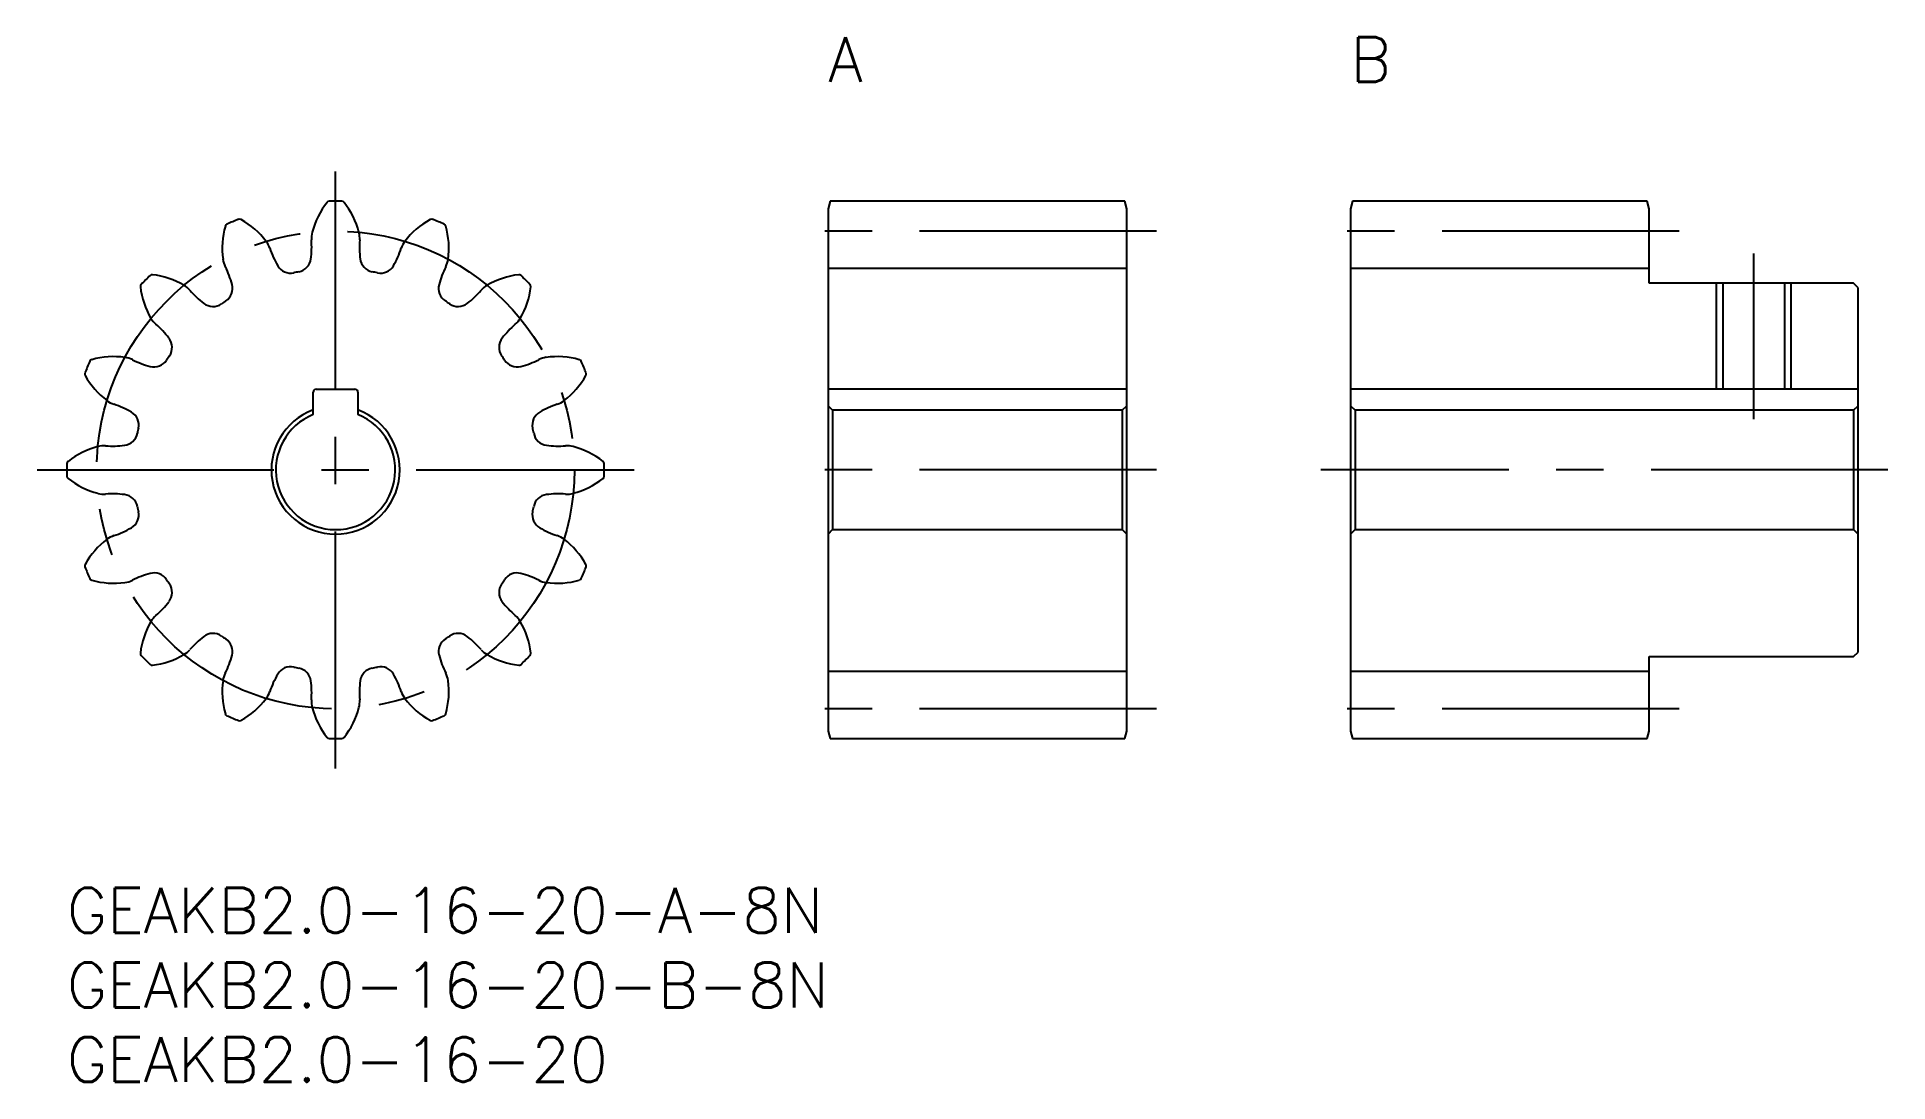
# Model space of a CAD drawing. Extents: x -2 to 122, y -13 to 57.
import ezdxf

# ---------------------------------------------------------------- set-up
doc = ezdxf.new("R2010")
doc.units = 0
doc.header["$LTSCALE"] = 0.5
doc.linetypes.add('CENTER', pattern=[50.8, 31.75, -6.35, 6.35, -6.35])
for name, color, linetype in [('MSM_CENTER', 1, 'CENTER'), ('MSM_CONTINUOUS', 7, 'CONTINUOUS'), ('MSM_NARROW', 5, 'CONTINUOUS'), ('MSM_PART_NUMBER', 7, 'CONTINUOUS')]:
    doc.layers.add(name, color=color, linetype=linetype)
doc.styles.get("Standard").update_dxf_attribs({"font": 'txt.shx', "height": 1, "bigfont": 'bigfont.shx'})

# ---------------------------------------------------------------- blocks, each defined once
blk = doc.blocks.new('*U3')
at = {"layer": 'MSM_PART_NUMBER'}
blk.add_text('GEAKB2.0-16-20-B-8N', height=3, dxfattribs=at).set_placement((0, -8))
blk = doc.blocks.new('*U4')
at = {"layer": 'MSM_PART_NUMBER'}
blk.add_text('GEAKB2.0-16-20-A-8N', height=3, dxfattribs=at).set_placement((0, -3))
blk = doc.blocks.new('*U5')
at = {"layer": 'MSM_PART_NUMBER'}
blk.add_text('GEAKB2.0-16-20', height=3, dxfattribs=at).set_placement((0, -13))
blk = doc.blocks.new('*U6')
at = {"layer": 'MSM_PART_NUMBER'}
blk.add_text('A', height=3, dxfattribs=at).set_placement((51, 54))
blk = doc.blocks.new('*U7')
at = {"layer": 'MSM_PART_NUMBER'}
blk.add_text('B', height=3, dxfattribs=at).set_placement((86, 54))

msp = doc.modelspace()

# ---------------------------------------------------------------- linework, layer by layer
at = {"layer": 'MSM_CENTER'}
for p, q in [((18, 8), (18, 48)), ((73, 44), (49, 44)), ((108, 44), (84, 44)), ((113, 42.5), (113, 31.4)), ((-2, 28), (38, 28)), ((73, 28), (49, 28)), ((122, 28), (84, 28)), ((73, 12), (49, 12)), ((108, 12), (84, 12))]:
    msp.add_line(p, q, dxfattribs=at)
msp.add_circle((18, 28), 16, dxfattribs=at)
at = {"layer": 'MSM_CONTINUOUS'}
for p, q in [((51.13, 46), (51, 45.5)), ((70.87, 46), (51.13, 46)), ((71, 45.5), (70.87, 46)), ((86.13, 46), (86, 45.5)), ((105.87, 46), (86.13, 46)), ((106, 45.5), (105.87, 46)), ((51, 45.5), (51, 10.5)), ((71, 10.5), (71, 45.5)), ((86, 45.5), (86, 10.5)), ((106, 40.5), (106, 45.5)), ((71, 41.5), (51, 41.5)), ((106, 41.5), (86, 41.5)), ((119.7, 40.5), (106, 40.5)), ((110.93, 40.5), (110.93, 33.4)), ((115.07, 40.5), (115.07, 33.4)), ((120, 40.2), (119.7, 40.5)), ((120, 15.8), (120, 40.2)), ((16.5, 31.71), (16.5, 33.2)), ((16.7, 33.4), (19.3, 33.4)), ((19.5, 33.2), (19.5, 31.71)), ((71, 33.4), (51, 33.4)), ((51, 32.3), (51.3, 32)), ((70.7, 32), (71, 32.3)), ((120, 33.4), (86, 33.4)), ((86, 32.3), (86.3, 32)), ((119.7, 32), (120, 32.3)), ((51.3, 32), (51.3, 24)), ((70.7, 32), (51.3, 32)), ((70.7, 32), (70.7, 24)), ((86.3, 32), (86.3, 24)), ((119.7, 32), (86.3, 32)), ((119.7, 32), (119.7, 24)), ((51.3, 24), (51, 23.7)), ((51.3, 24), (70.7, 24)), ((71, 23.7), (70.7, 24)), ((86.3, 24), (86, 23.7)), ((86.3, 24), (119.7, 24)), ((120, 23.7), (119.7, 24)), ((106, 10.5), (106, 15.5)), ((106, 15.5), (119.7, 15.5)), ((119.7, 15.5), (120, 15.8)), ((71, 14.5), (51, 14.5)), ((106, 14.5), (86, 14.5)), ((51, 10.5), (51.13, 10)), ((51.13, 10), (70.87, 10)), ((70.87, 10), (71, 10.5)), ((86, 10.5), (86.13, 10)), ((86.13, 10), (105.87, 10)), ((105.87, 10), (106, 10.5))]:
    msp.add_line(p, q, dxfattribs=at)
for centre, radius, start, end in [((21.6, 42.6), 5.33, 141.491, 165.625), ((17.58, 45.8), 0.2, 91.3482, 141.4909), ((18, 28), 18, 88.6518, 91.3482), ((18.42, 45.8), 0.2, 38.509, 88.6518), ((14.4, 42.6), 5.33, 14.375, 38.509), ((18, 28), 18, 111.1518, 113.8482), ((11.58, 44.6), 0.2, 61.009, 111.1518), ((9.09, 40.11), 5.33, 36.875, 61.009), ((26.91, 40.11), 5.33, 118.991, 143.125), ((24.42, 44.6), 0.2, 68.8482, 118.9909), ((18, 28), 18, 66.1518, 68.8482), ((15.74, 42.86), 5.33, 163.991, 188.125), ((10.8, 44.28), 0.2, 113.8482, 163.9909), ((10, 42.95), 6.4, 352.6031, 4.0592), ((18, 43.52), 1.62, 165.625, 184.1024), ((18, 43.52), 1.62, 355.8976, 14.375), ((26, 42.95), 6.4, 175.9408, 187.3969), ((25.2, 44.28), 0.2, 16.009, 66.1518), ((20.26, 42.86), 5.33, 351.875, 16.009), ((12.06, 42.34), 1.62, 18.3976, 36.875), ((19.67, 44.87), 6.4, 198.4408, 209.8969), ((16.33, 44.87), 6.4, 330.1031, 341.5592), ((23.94, 42.34), 1.62, 143.125, 161.6024), ((18, 28), 18, 133.6518, 136.3482), ((5.71, 40.88), 0.2, 83.509, 133.6518), ((5.13, 35.78), 5.33, 59.375, 83.509), ((12.06, 42.34), 1.62, 188.125, 206.6024), ((4.89, 38.75), 6.4, 15.1031, 26.5592), ((14.99, 42.18), 1, 209.8969, 281.9948), ((18, 28), 13.5, 100.5052, 101.9948), ((15.36, 42.26), 1, 280.5052, 352.6031), ((20.64, 42.26), 1, 187.3969, 259.4948), ((18, 28), 13.5, 78.0052, 79.4948), ((21.01, 42.18), 1, 258.0052, 330.1031), ((31.11, 38.75), 6.4, 153.4408, 164.8969), ((23.94, 42.34), 1.62, 333.3976, 351.875), ((30.87, 35.78), 5.33, 96.491, 120.625), ((30.29, 40.88), 0.2, 46.3482, 96.4909), ((18, 28), 18, 43.6518, 46.3482), ((5.12, 40.29), 0.2, 136.3482, 186.491), ((10.22, 40.87), 5.33, 186.491, 210.625), ((7.02, 38.98), 1.62, 40.8976, 59.375), ((13.08, 44.23), 6.4, 220.9408, 232.3969), ((10.1, 40.16), 1, 303.0052, 15.1031), ((25.9, 40.16), 1, 164.8969, 236.9948), ((22.92, 44.23), 6.4, 307.6031, 319.0592), ((28.98, 38.98), 1.62, 120.625, 139.1024), ((25.78, 40.87), 5.33, 329.375, 353.509), ((30.88, 40.29), 0.2, 353.509, 43.6518), ((9.79, 39.95), 1, 232.3969, 304.4948), ((18, 28), 13.5, 123.0052, 124.4948), ((18, 28), 13.5, 55.5052, 56.9948), ((26.21, 39.95), 1, 235.5052, 307.6031), ((7.02, 38.98), 1.62, 210.625, 229.1024), ((1.77, 32.92), 6.4, 37.6031, 49.0592), ((34.23, 32.92), 6.4, 130.9408, 142.3969), ((28.98, 38.98), 1.62, 310.8976, 329.375), ((6.05, 36.21), 1, 325.5052, 37.6031), ((29.95, 36.21), 1, 142.3969, 214.4948), ((18, 28), 18, 156.1518, 158.8482), ((1.72, 35.2), 0.2, 106.009, 156.1518), ((3.14, 30.26), 5.33, 81.875, 106.009), ((3.66, 33.94), 1.62, 63.3976, 81.875), ((7.25, 41.11), 6.4, 243.4408, 254.8969), ((5.84, 35.9), 1, 254.8969, 326.9948), ((18, 28), 13.5, 145.5052, 146.9948), ((18, 28), 13.5, 33.0052, 34.4948), ((30.16, 35.9), 1, 213.0052, 285.1031), ((28.75, 41.11), 6.4, 285.1031, 296.5592), ((32.34, 33.94), 1.62, 98.125, 116.6024), ((32.86, 30.26), 5.33, 73.991, 98.125), ((34.28, 35.2), 0.2, 23.8482, 73.9909), ((18, 28), 18, 21.1518, 23.8482), ((1.4, 34.42), 0.2, 158.8482, 208.991), ((5.89, 36.91), 5.33, 208.991, 233.125), ((30.11, 36.91), 5.33, 306.875, 331.009), ((34.6, 34.42), 0.2, 331.009, 21.1518), ((3.66, 33.94), 1.62, 233.125, 251.6024), ((1.13, 26.33), 6.4, 60.1031, 71.5592), ((16.7, 33.2), 0.2, 90, 180), ((19.3, 33.2), 0.2, 0, 90), ((34.87, 26.33), 6.4, 108.4408, 119.8969), ((32.34, 33.94), 1.62, 288.3976, 306.875), ((3.82, 31.01), 1, 348.0051, 60.1031), ((18, 28), 4.3, 110.4162, 69.5838), ((18, 28), 4, 112.0243, 67.9757), ((32.18, 31.01), 1, 119.8969, 191.9948), ((3.74, 30.64), 1, 277.3969, 349.4948), ((18, 28), 13.5, 168.0052, 169.4948), ((18, 28), 13.5, 10.5052, 11.9948), ((32.26, 30.64), 1, 190.5052, 262.6031), ((0.2, 28.42), 0.2, 128.509, 178.6518), ((3.4, 24.4), 5.33, 104.375, 128.509), ((2.48, 28), 1.62, 85.8976, 104.375), ((3.05, 36), 6.4, 265.9408, 277.3969), ((32.95, 36), 6.4, 262.6031, 274.0592), ((33.52, 28), 1.62, 75.625, 94.1024), ((32.6, 24.4), 5.33, 51.491, 75.625), ((35.8, 28.42), 0.2, 1.3482, 51.4909), ((18, 28), 18, 178.6518, 181.3482), ((0.2, 27.58), 0.2, 181.3482, 231.491), ((3.4, 31.6), 5.33, 231.491, 255.625), ((32.6, 31.6), 5.33, 284.375, 308.509), ((35.8, 27.58), 0.2, 308.509, 358.6518), ((18, 28), 18, 358.6518, 1.3482), ((2.48, 28), 1.62, 255.625, 274.1024), ((3.05, 20), 6.4, 82.6031, 94.0592), ((3.74, 25.36), 1, 10.5052, 82.6031), ((32.26, 25.36), 1, 97.3969, 169.4948), ((32.95, 20), 6.4, 85.9408, 97.3969), ((33.52, 28), 1.62, 265.8976, 284.375), ((3.82, 24.99), 1, 299.8969, 11.9948), ((18, 28), 13.5, 190.5052, 191.9948), ((32.18, 24.99), 1, 168.0052, 240.1031), ((18, 28), 13.5, 348.0052, 349.4948), ((3.66, 22.06), 1.62, 108.3976, 126.875), ((1.13, 29.67), 6.4, 288.4408, 299.8969), ((34.87, 29.67), 6.4, 240.1031, 251.5592), ((32.34, 22.06), 1.62, 53.125, 71.6024), ((5.89, 19.09), 5.33, 126.875, 151.009), ((30.11, 19.09), 5.33, 28.991, 53.125), ((1.4, 21.58), 0.2, 151.009, 201.1518), ((18, 28), 18, 201.1518, 203.8482), ((5.84, 20.1), 1, 33.0052, 105.1031), ((30.16, 20.1), 1, 74.8969, 146.9948), ((18, 28), 18, 336.1518, 338.8482), ((34.6, 21.58), 0.2, 338.8482, 28.9909), ((1.72, 20.8), 0.2, 203.8482, 253.991), ((3.14, 25.74), 5.33, 253.991, 278.125), ((3.66, 22.06), 1.62, 278.125, 296.6024), ((7.25, 14.89), 6.4, 105.1031, 116.5592), ((18, 28), 13.5, 213.0052, 214.4948), ((6.05, 19.79), 1, 322.3969, 34.4948), ((29.95, 19.79), 1, 145.5052, 217.6031), ((18, 28), 13.5, 325.5052, 326.9948), ((28.75, 14.89), 6.4, 63.4408, 74.8969), ((32.34, 22.06), 1.62, 243.3976, 261.875), ((32.86, 25.74), 5.33, 261.875, 286.009), ((34.28, 20.8), 0.2, 286.009, 336.1518), ((1.77, 23.08), 6.4, 310.9408, 322.3969), ((34.23, 23.08), 6.4, 217.6031, 229.0592), ((10.22, 15.13), 5.33, 149.375, 173.509), ((7.02, 17.02), 1.62, 130.8976, 149.375), ((28.98, 17.02), 1.62, 30.625, 49.1024), ((25.78, 15.13), 5.33, 6.491, 30.625), ((13.08, 11.77), 6.4, 127.6031, 139.0592), ((9.79, 16.05), 1, 55.5052, 127.6031), ((18, 28), 13.5, 235.5052, 236.9948), ((10.1, 15.84), 1, 344.8969, 56.9948), ((25.9, 15.84), 1, 123.0052, 195.1031), ((18, 28), 13.5, 303.0052, 304.4948), ((26.21, 16.05), 1, 52.3969, 124.4948), ((22.92, 11.77), 6.4, 40.9408, 52.3969), ((5.12, 15.71), 0.2, 173.509, 223.6518), ((18, 28), 18, 223.6518, 226.3482), ((5.71, 15.12), 0.2, 226.3482, 276.491), ((5.13, 20.22), 5.33, 276.491, 300.625), ((7.02, 17.02), 1.62, 300.625, 319.1024), ((4.89, 17.25), 6.4, 333.4408, 344.8969), ((31.11, 17.25), 6.4, 195.1031, 206.5592), ((28.98, 17.02), 1.62, 220.8976, 239.375), ((30.87, 20.22), 5.33, 239.375, 263.509), ((30.29, 15.12), 0.2, 263.509, 313.6518), ((18, 28), 18, 313.6518, 316.3482), ((30.88, 15.71), 0.2, 316.3482, 6.4909), ((15.74, 13.14), 5.33, 171.875, 196.009), ((12.06, 13.66), 1.62, 153.3976, 171.875), ((19.67, 11.13), 6.4, 150.1031, 161.5592), ((14.99, 13.82), 1, 78.0052, 150.1031), ((18, 28), 13.5, 258.0052, 259.4948), ((15.36, 13.74), 1, 7.3969, 79.4948), ((10, 13.05), 6.4, 355.9408, 7.3969), ((26, 13.05), 6.4, 172.6031, 184.0592), ((20.64, 13.74), 1, 100.5052, 172.6031), ((18, 28), 13.5, 280.5052, 281.9948), ((21.01, 13.82), 1, 29.8969, 101.9948), ((16.33, 11.13), 6.4, 18.4408, 29.8969), ((23.94, 13.66), 1.62, 8.125, 26.6024), ((20.26, 13.14), 5.33, 343.991, 8.125), ((9.09, 15.89), 5.33, 298.991, 323.125), ((12.06, 13.66), 1.62, 323.125, 341.6024), ((18, 12.48), 1.62, 175.8976, 194.375), ((18, 12.48), 1.62, 345.625, 4.1024), ((23.94, 13.66), 1.62, 198.3976, 216.875), ((26.91, 15.89), 5.33, 216.875, 241.009), ((10.8, 11.72), 0.2, 196.009, 246.1518), ((18, 28), 18, 246.1518, 248.8482), ((11.58, 11.4), 0.2, 248.8482, 298.991), ((21.6, 13.4), 5.33, 194.375, 218.509), ((14.4, 13.4), 5.33, 321.491, 345.625), ((24.42, 11.4), 0.2, 241.009, 291.1518), ((18, 28), 18, 291.1518, 293.8482), ((25.2, 11.72), 0.2, 293.8482, 343.9909), ((17.58, 10.2), 0.2, 218.509, 268.6518), ((18, 28), 18, 268.6518, 271.3482), ((18.42, 10.2), 0.2, 271.3482, 321.4909)]:
    msp.add_arc(centre, radius, start, end, dxfattribs=at)
at = {"layer": 'MSM_NARROW'}
for p, q in [((110.5, 40.5), (110.5, 33.4)), ((115.5, 40.5), (115.5, 33.4))]:
    msp.add_line(p, q, dxfattribs=at)

# ---------------------------------------------------------------- block references
at = {"layer": 'MSM_CONTINUOUS'}
for name in ['*U6', '*U7', '*U4', '*U3', '*U5']:
    msp.add_blockref(name, (0, 0), dxfattribs=at)

doc.saveas('drawing.dxf')
